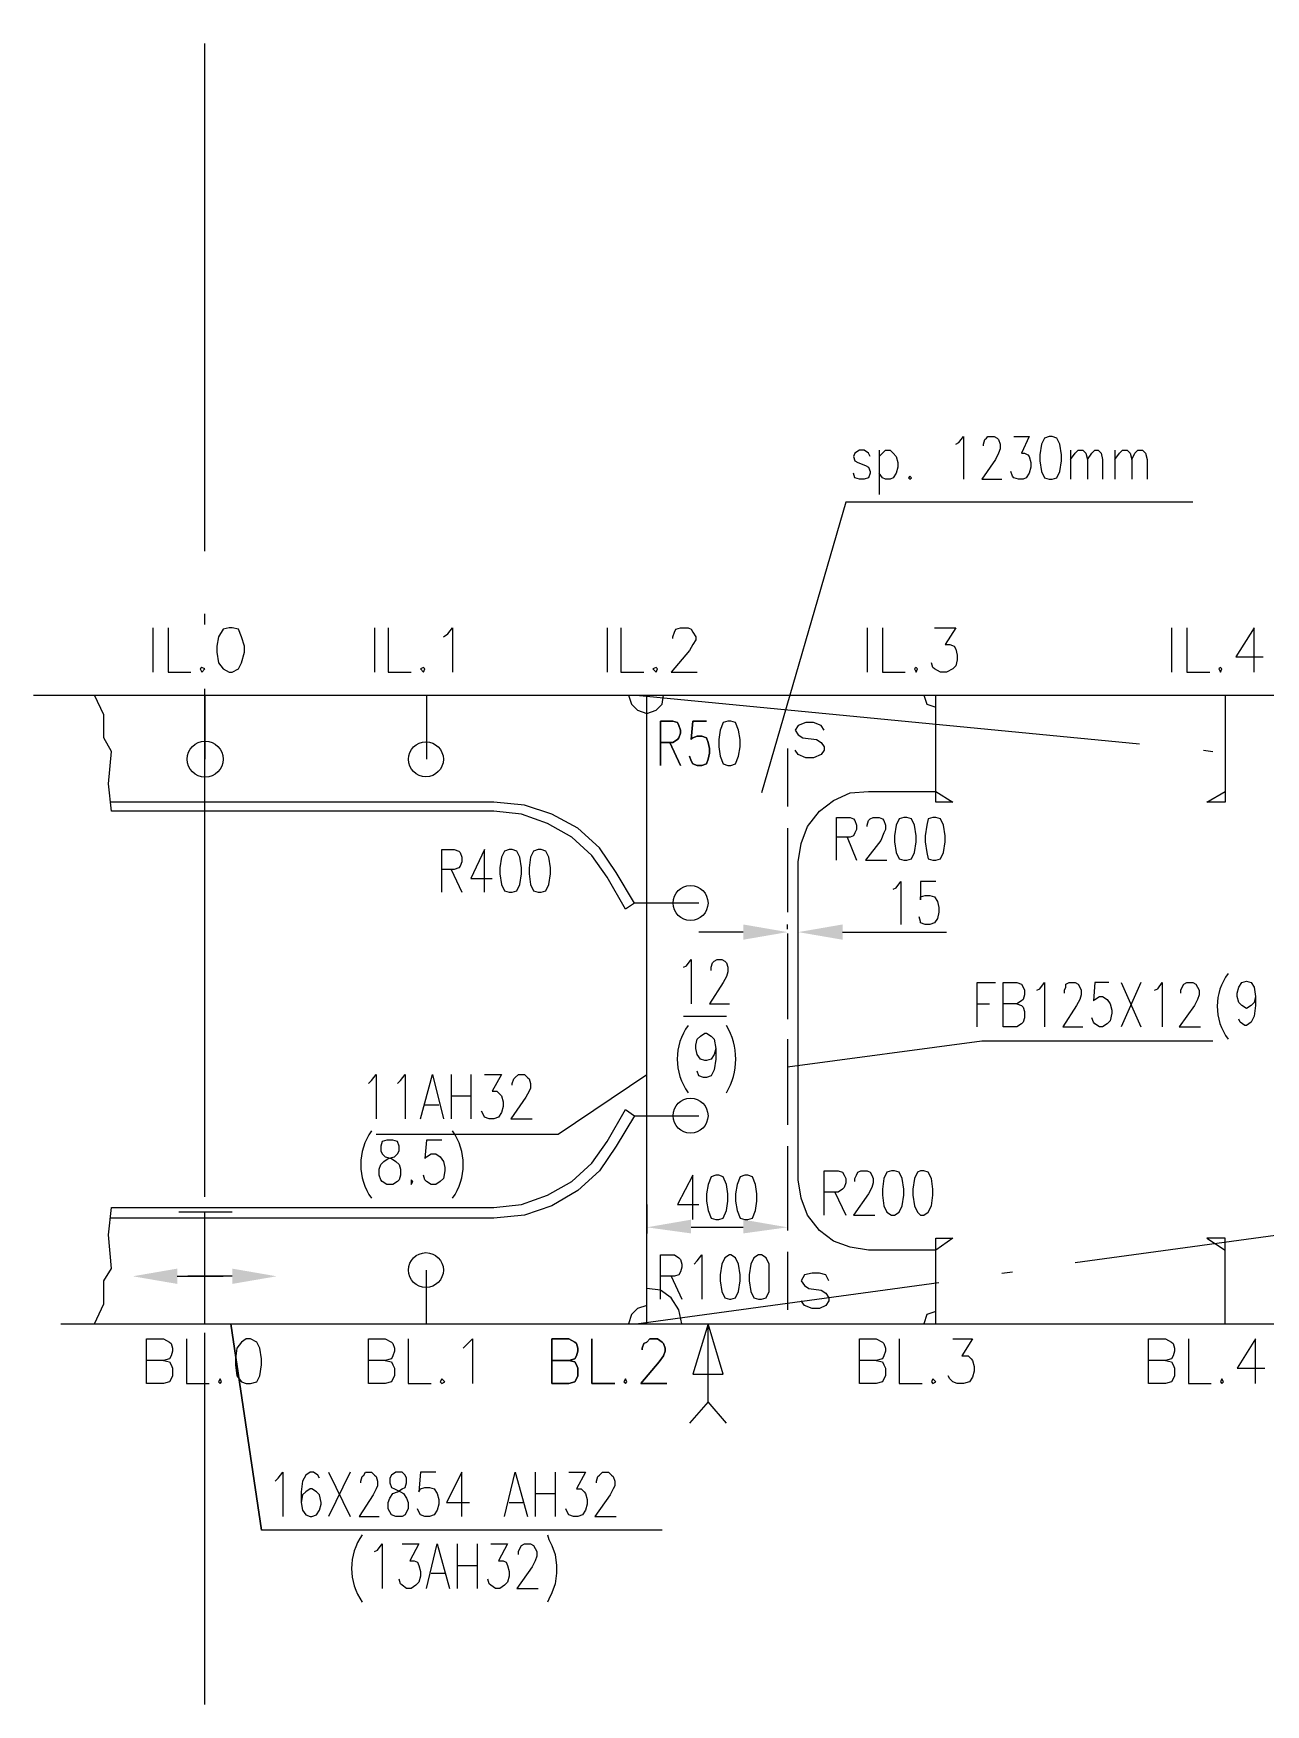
# Model space of a CAD drawing. Header units: millimetres. Extents: x 0.6 to 49, y 0.3 to 23.1.
# Drawn here: x 16.926 to 19.611, y 4.38 to 8.022 of the extents above; entities that cross this region are included whole.
import ezdxf

# ---------------------------------------------------------------- set-up
doc = ezdxf.new("R2010")
doc.units = ezdxf.units.MM
doc.layers.add('PDF_Geometry', color=7, linetype='Continuous')
doc.layers.add('PDF_Solid Fills', color=7, linetype='Continuous')

msp = doc.modelspace()

# ---------------------------------------------------------------- linework, layer by layer
at = {"layer": 'PDF_Geometry', "lineweight": 25}
msp.add_lwpolyline([(16.9861, 5.21), (28.2361, 5.21, 0.4124), (29.6961, 6.67), (29.6961, 19.12)], format="xyb", dxfattribs=at)
for points in [[(17.2994, 6.8933), (17.2994, 8)], [(18.9361, 7.1267), (18.9428, 7.13), (18.9528, 7.1433), (18.9528, 7.05)], [(18.9961, 7.1233), (18.9961, 7.1267), (18.9994, 7.1367), (19.0028, 7.14), (19.0061, 7.1433), (19.0194, 7.1433), (19.0261, 7.14), (19.0294, 7.1367), (19.0328, 7.1267), (19.0328, 7.1167), (19.0294, 7.1067), (19.0228, 7.0933), (18.9928, 7.05), (19.0361, 7.05)], [(19.0628, 7.1433), (19.0961, 7.1433), (19.0794, 7.1067), (19.0861, 7.1067), (19.0928, 7.1033), (19.0961, 7.1), (19.0994, 7.0867), (19.0994, 7.0767), (19.0961, 7.0633), (19.0894, 7.0533), (19.0828, 7.05), (19.0728, 7.05), (19.0628, 7.0533), (19.0594, 7.0567), (19.0561, 7.0667)], [(18.7494, 7.1), (18.7461, 7.1067), (18.7361, 7.1133), (18.7261, 7.1133), (18.7161, 7.1067), (18.7128, 7.1), (18.7161, 7.09), (18.7228, 7.0867), (18.7394, 7.08), (18.7461, 7.0767), (18.7494, 7.0667), (18.7494, 7.0633), (18.7461, 7.0533), (18.7361, 7.05), (18.7261, 7.05), (18.7161, 7.0533), (18.7128, 7.0633)], [(18.7694, 7.1133), (18.7694, 7.0167)], [(18.7694, 7.1), (18.7761, 7.1067), (18.7828, 7.1133), (18.7928, 7.1133), (18.7994, 7.1067), (18.8061, 7.1), (18.8094, 7.0867), (18.8094, 7.0767), (18.8061, 7.0633), (18.7994, 7.0533), (18.7928, 7.05), (18.7828, 7.05), (18.7761, 7.0533), (18.7694, 7.0633)], [(19.1861, 7.1133), (19.1861, 7.05)], [(19.1861, 7.0933), (19.1961, 7.1067), (19.2028, 7.1133), (19.2128, 7.1133), (19.2194, 7.1067), (19.2228, 7.0933), (19.2228, 7.05)], [(19.2228, 7.0933), (19.2328, 7.1067), (19.2394, 7.1133), (19.2461, 7.1133), (19.2528, 7.1067), (19.2561, 7.0933), (19.2561, 7.05)], [(19.2828, 7.1133), (19.2828, 7.05)], [(19.2828, 7.0933), (19.2928, 7.1067), (19.2994, 7.1133), (19.3094, 7.1133), (19.3161, 7.1067), (19.3194, 7.0933), (19.3194, 7.05)], [(19.3194, 7.0933), (19.3261, 7.1067), (19.3328, 7.1133), (19.3428, 7.1133), (19.3494, 7.1067), (19.3528, 7.0933), (19.3528, 7.05)], [(19.4528, 7), (18.6961, 7), (18.5128, 6.3667)], [(17.2994, 6.7333), (17.2994, 6.7567)], [(17.1861, 6.7267), (17.1861, 6.63)], [(17.2194, 6.7267), (17.2194, 6.63), (17.2694, 6.63)], [(17.6694, 6.7267), (17.6694, 6.63)], [(17.6994, 6.7267), (17.6994, 6.63), (17.7494, 6.63)], [(17.8194, 6.7067), (17.8294, 6.7133), (17.8394, 6.7267), (17.8394, 6.63)], [(18.1761, 6.7267), (18.1761, 6.63)], [(18.2061, 6.7267), (18.2061, 6.63), (18.2561, 6.63)], [(18.3194, 6.7033), (18.3194, 6.7067), (18.3228, 6.7167), (18.3261, 6.7233), (18.3361, 6.7267), (18.3528, 6.7267), (18.3594, 6.7233), (18.3628, 6.7167), (18.3694, 6.7067), (18.3694, 6.7), (18.3628, 6.69), (18.3561, 6.6767), (18.3161, 6.63), (18.3728, 6.63)], [(18.7428, 6.7267), (18.7428, 6.63)], [(18.7761, 6.7267), (18.7761, 6.63), (18.8261, 6.63)], [(18.8894, 6.7267), (18.9361, 6.7267), (18.9128, 6.69), (18.9228, 6.69), (18.9328, 6.6867), (18.9361, 6.68), (18.9394, 6.6667), (18.9394, 6.6567), (18.9361, 6.6433), (18.9294, 6.6367), (18.9161, 6.63), (18.9028, 6.63), (18.8894, 6.6367), (18.8861, 6.64), (18.8828, 6.65)], [(19.4061, 6.7267), (19.4061, 6.63)], [(19.4394, 6.7267), (19.4394, 6.63), (19.4894, 6.63)], [(19.5861, 6.63), (19.5861, 6.7267), (19.5461, 6.6633), (19.6061, 6.6633)], [(17.2994, 5.4867), (17.2994, 6.5933)], [(16.9261, 6.58), (26.4894, 6.58)], [(18.2361, 6.1267), (18.2161, 6.1133), (18.1761, 6.1833), (18.1428, 6.23), (18.0994, 6.27), (18.0461, 6.3), (17.9894, 6.32), (17.9294, 6.3267), (17.0961, 6.3267), (17.0894, 6.3867), (17.0961, 6.4567), (17.0794, 6.4867), (17.0794, 6.5367), (17.0594, 6.58)], [(17.2994, 6.58), (17.2994, 6.44)], [(17.7828, 6.58), (17.7828, 6.44)], [(18.2228, 6.58), (18.2294, 6.56), (18.2428, 6.5467), (18.2628, 6.54), (18.2828, 6.5467), (18.2961, 6.56), (18.2994, 6.58)], [(18.2394, 6.58), (19.3361, 6.4733)], [(18.2628, 5.21), (18.2628, 6.58)], [(18.8928, 5.21), (18.8928, 5.3967), (18.9294, 5.3967), (18.8928, 5.37), (18.7461, 5.37), (18.7061, 5.3767), (18.6694, 5.39), (18.6394, 5.4133), (18.6128, 5.4467), (18.5994, 5.4833), (18.5928, 5.5233), (18.5928, 6.2167), (18.5994, 6.2567), (18.6128, 6.2933), (18.6394, 6.3267), (18.6694, 6.35), (18.7061, 6.3667), (18.7461, 6.37), (18.8928, 6.37), (18.9294, 6.3467), (18.8928, 6.3467), (18.8928, 6.58)], [(18.8661, 6.58), (18.8728, 6.56), (18.8928, 6.5533)], [(19.5228, 6.58), (19.5228, 6.3467), (19.4828, 6.3467), (19.5228, 6.37)], [(18.6494, 6.5033), (18.6428, 6.5133), (18.6261, 6.52), (18.6094, 6.52), (18.5928, 6.5133), (18.5861, 6.5033), (18.5928, 6.4933), (18.6028, 6.4867), (18.6328, 6.4833), (18.6428, 6.4767), (18.6494, 6.4667), (18.6494, 6.46), (18.6428, 6.45), (18.6261, 6.4433), (18.6094, 6.4433), (18.5928, 6.45), (18.5861, 6.46)], [(18.5694, 6.4633), (18.5694, 6.3367)], [(19.4761, 6.46), (19.4961, 6.4567)], [(18.3761, 6.1267), (18.2628, 6.1267), (18.2361, 6.1267), (18.1961, 6.1933), (18.1594, 6.2467), (18.1128, 6.29), (18.0561, 6.32), (17.9961, 6.34), (17.9294, 6.3467), (17.0928, 6.3467)], [(18.6761, 6.22), (18.6761, 6.3133), (18.7061, 6.3133), (18.7128, 6.31), (18.7161, 6.3067), (18.7194, 6.2967), (18.7194, 6.2867), (18.7161, 6.28), (18.7128, 6.2733), (18.7061, 6.27), (18.6761, 6.27)], [(18.7428, 6.2933), (18.7428, 6.2967), (18.7461, 6.3067), (18.7494, 6.31), (18.7561, 6.3133), (18.7694, 6.3133), (18.7761, 6.31), (18.7794, 6.3067), (18.7828, 6.2967), (18.7828, 6.2867), (18.7794, 6.28), (18.7728, 6.2633), (18.7394, 6.22), (18.7861, 6.22)], [(18.5694, 6.29), (18.5694, 6.1067)], [(18.6994, 6.27), (18.7194, 6.22)], [(17.8161, 6.15), (17.8161, 6.2433), (17.8428, 6.2433), (17.8528, 6.24), (17.8561, 6.2367), (17.8594, 6.2267), (17.8594, 6.2167), (17.8561, 6.2067), (17.8528, 6.2033), (17.8428, 6.2), (17.8161, 6.2)], [(17.9094, 6.15), (17.9094, 6.2433), (17.8794, 6.18), (17.9261, 6.18)], [(17.8361, 6.2), (17.8594, 6.15)], [(18.7994, 6.1567), (18.8061, 6.16), (18.8161, 6.1733), (18.8161, 6.08)], [(18.8928, 6.1733), (18.8594, 6.1733), (18.8594, 6.1333), (18.8594, 6.14), (18.8694, 6.1433), (18.8794, 6.1433), (18.8894, 6.14), (18.8961, 6.13), (18.8994, 6.1167), (18.8994, 6.1067), (18.8961, 6.0933), (18.8894, 6.0833), (18.8794, 6.08), (18.8694, 6.08), (18.8594, 6.0833), (18.8594, 6.0867), (18.8561, 6.0967)], [(18.4728, 6.0633), (18.3761, 6.0633)], [(18.5694, 6.07), (18.5694, 6.08)], [(18.5694, 6.06), (18.5694, 5.8733)], [(18.5928, 5.95), (18.5928, 6.08)], [(18.6894, 6.0633), (18.9161, 6.0633)], [(18.3428, 5.9867), (18.3494, 5.99), (18.3594, 6.0033), (18.3594, 5.9067)], [(18.4028, 5.98), (18.4028, 5.9867), (18.4061, 5.9967), (18.4094, 6), (18.4161, 6.0033), (18.4261, 6.0033), (18.4328, 6), (18.4361, 5.9967), (18.4394, 5.9867), (18.4394, 5.9767), (18.4361, 5.9667), (18.4294, 5.9533), (18.3994, 5.9067), (18.4428, 5.9067)], [(18.9828, 5.8567), (18.9828, 5.9533), (19.0228, 5.9533)], [(19.0694, 5.9067), (19.0794, 5.9033), (19.0828, 5.9), (19.0861, 5.89), (19.0861, 5.8767), (19.0828, 5.8667), (19.0794, 5.8633), (19.0694, 5.8567), (19.0394, 5.8567), (19.0394, 5.9533), (19.0694, 5.9533), (19.0794, 5.95), (19.0828, 5.9433), (19.0861, 5.9367), (19.0861, 5.9267), (19.0828, 5.9167), (19.0794, 5.9133), (19.0694, 5.9067), (19.0394, 5.9067)], [(19.1128, 5.9367), (19.1194, 5.94), (19.1294, 5.9533), (19.1294, 5.8567)], [(19.1728, 5.93), (19.1728, 5.9367), (19.1761, 5.9433), (19.1761, 5.95), (19.1828, 5.9533), (19.1961, 5.9533), (19.2028, 5.95), (19.2061, 5.9433), (19.2094, 5.9367), (19.2094, 5.9267), (19.2061, 5.9167), (19.1994, 5.9033), (19.1694, 5.8567), (19.2128, 5.8567)], [(19.2694, 5.9533), (19.2394, 5.9533), (19.2361, 5.9133), (19.2394, 5.9167), (19.2494, 5.9233), (19.2561, 5.9233), (19.2661, 5.9167), (19.2728, 5.9067), (19.2761, 5.8933), (19.2761, 5.8867), (19.2728, 5.87), (19.2661, 5.8633), (19.2561, 5.8567), (19.2494, 5.8567), (19.2394, 5.8633), (19.2361, 5.8667), (19.2328, 5.8767)], [(19.2961, 5.9533), (19.3394, 5.8567)], [(19.3394, 5.9533), (19.2961, 5.8567)], [(19.3694, 5.9367), (19.3761, 5.94), (19.3861, 5.9533), (19.3861, 5.8567)], [(19.4261, 5.93), (19.4261, 5.9367), (19.4294, 5.9433), (19.4328, 5.95), (19.4394, 5.9533), (19.4528, 5.9533), (19.4594, 5.95), (19.4628, 5.9433), (19.4661, 5.9367), (19.4661, 5.9267), (19.4628, 5.9167), (19.4561, 5.9033), (19.4228, 5.8567), (19.4694, 5.8567)], [(19.5894, 5.9233), (19.5861, 5.91), (19.5794, 5.9033), (19.5694, 5.8967), (19.5594, 5.9033), (19.5528, 5.91), (19.5494, 5.9233), (19.5494, 5.93), (19.5528, 5.9433), (19.5594, 5.9533), (19.5694, 5.9567), (19.5794, 5.9533), (19.5861, 5.9433), (19.5894, 5.9233), (19.5894, 5.9033), (19.5861, 5.88), (19.5794, 5.8667), (19.5694, 5.86), (19.5661, 5.86), (19.5561, 5.8667), (19.5528, 5.8733)], [(18.9828, 5.9067), (19.0094, 5.9067)], [(18.3428, 5.88), (18.4361, 5.88)], [(18.4128, 5.81), (18.4094, 5.7967), (18.4028, 5.7867), (18.3928, 5.7833), (18.3894, 5.7833), (18.3794, 5.7867), (18.3728, 5.7967), (18.3694, 5.81), (18.3694, 5.8167), (18.3728, 5.83), (18.3794, 5.8367), (18.3894, 5.8433), (18.3928, 5.8433), (18.4028, 5.8367), (18.4094, 5.83), (18.4128, 5.81), (18.4128, 5.7867), (18.4094, 5.7633), (18.4028, 5.75), (18.3928, 5.7467), (18.3861, 5.7467), (18.3761, 5.75), (18.3728, 5.76)], [(18.5694, 5.83), (18.5694, 5.6433)], [(18.5694, 5.77), (18.9928, 5.8267), (19.4961, 5.8267)], [(17.6561, 5.7333), (17.6628, 5.74), (17.6728, 5.7533), (17.6728, 5.6567)], [(17.6728, 5.6233), (18.0694, 5.6233), (18.2628, 5.7533)], [(17.7194, 5.7333), (17.7261, 5.74), (17.7361, 5.7533), (17.7361, 5.6567)], [(17.7694, 5.6567), (17.7961, 5.7533), (17.8194, 5.6567)], [(17.8361, 5.7533), (17.8361, 5.6567)], [(17.8794, 5.7533), (17.8794, 5.6567)], [(17.9094, 5.7533), (17.9461, 5.7533), (17.9261, 5.7167), (17.9361, 5.7167), (17.9428, 5.71), (17.9461, 5.7067), (17.9494, 5.6933), (17.9494, 5.6833), (17.9461, 5.67), (17.9394, 5.66), (17.9294, 5.6567), (17.9194, 5.6567), (17.9094, 5.66), (17.9061, 5.6667), (17.9028, 5.6733)], [(17.9694, 5.73), (17.9694, 5.7333), (17.9728, 5.7433), (17.9761, 5.7467), (17.9828, 5.7533), (17.9961, 5.7533), (18.0028, 5.7467), (18.0061, 5.7433), (18.0094, 5.7333), (18.0094, 5.7233), (18.0061, 5.7167), (17.9994, 5.7033), (17.9661, 5.6567), (18.0128, 5.6567)], [(17.7794, 5.6867), (17.8094, 5.6867)], [(17.8361, 5.7067), (17.8794, 5.7067)], [(17.0594, 5.21), (17.0794, 5.2533), (17.0794, 5.3033), (17.0961, 5.33), (17.0894, 5.4033), (17.0961, 5.4633), (17.9294, 5.4633), (17.9894, 5.47), (18.0461, 5.49), (18.0994, 5.52), (18.1428, 5.56), (18.1761, 5.6067), (18.2161, 5.6767), (18.2361, 5.6633), (18.1961, 5.5967), (18.1594, 5.5433), (18.1128, 5.5), (18.0561, 5.4667), (17.9961, 5.4467), (17.9294, 5.44), (17.0928, 5.44)], [(18.2361, 5.6633), (18.2628, 5.6633), (18.3761, 5.6633)], [(17.8161, 5.61), (17.7828, 5.61), (17.7794, 5.57), (17.7828, 5.5733), (17.7928, 5.58), (17.8028, 5.58), (17.8128, 5.5733), (17.8194, 5.5633), (17.8228, 5.55), (17.8228, 5.5433), (17.8194, 5.5267), (17.8128, 5.52), (17.8028, 5.5133), (17.7928, 5.5133), (17.7828, 5.52), (17.7794, 5.5233), (17.7761, 5.5333)], [(18.5694, 5.5967), (18.5694, 5.4133)], [(18.6494, 5.4467), (18.6494, 5.5433), (18.6794, 5.5433), (18.6894, 5.54), (18.6928, 5.5333), (18.6961, 5.5267), (18.6961, 5.5167), (18.6928, 5.5067), (18.6894, 5.5033), (18.6794, 5.4967), (18.6494, 5.4967)], [(18.7161, 5.52), (18.7161, 5.5267), (18.7194, 5.5333), (18.7228, 5.54), (18.7294, 5.5433), (18.7428, 5.5433), (18.7494, 5.54), (18.7528, 5.5333), (18.7561, 5.5267), (18.7561, 5.5167), (18.7528, 5.5067), (18.7461, 5.4933), (18.7128, 5.4467), (18.7594, 5.4467)], [(18.3628, 5.4367), (18.3628, 5.5333), (18.3294, 5.47), (18.3761, 5.47)], [(18.2628, 5.47), (18.2628, 5.4067)], [(18.6728, 5.4967), (18.6961, 5.4467)], [(19.1961, 5.3433), (20.2928, 5.4933)], [(17.3594, 5.4533), (17.2428, 5.4533)], [(17.2994, 5.21), (17.2994, 5.4533)], [(18.3594, 5.42), (18.4728, 5.42)], [(19.5228, 5.21), (19.5228, 5.3967), (19.4828, 5.3967), (19.5228, 5.37)], [(18.2928, 5.2633), (18.2928, 5.36), (18.3228, 5.36), (18.3328, 5.3533), (18.3361, 5.35), (18.3394, 5.34), (18.3394, 5.3333), (18.3361, 5.3233), (18.3328, 5.3167), (18.3228, 5.3133), (18.2928, 5.3133)], [(18.3661, 5.34), (18.3728, 5.3467), (18.3828, 5.36), (18.3828, 5.2633)], [(18.5694, 5.3667), (18.5694, 5.24)], [(17.2994, 5.3267), (17.2994, 5.35)], [(17.7828, 5.21), (17.7828, 5.3267)], [(18.6594, 5.3033), (18.6528, 5.3167), (18.6394, 5.32), (18.6228, 5.32), (18.6061, 5.3167), (18.5994, 5.3033), (18.6061, 5.2933), (18.6161, 5.2867), (18.6428, 5.2833), (18.6528, 5.2767), (18.6594, 5.2667), (18.6594, 5.26), (18.6528, 5.25), (18.6394, 5.2433), (18.6228, 5.2433), (18.6061, 5.25), (18.5994, 5.26)], [(19.0361, 5.32), (19.0594, 5.3233)], [(17.2394, 5.3133), (17.3394, 5.3133)], [(17.3594, 5.3133), (17.2628, 5.3133)], [(18.2394, 5.21), (18.8994, 5.3)], [(18.3394, 5.21), (18.3328, 5.24), (18.3161, 5.2667), (18.2928, 5.2833), (18.2628, 5.2867)], [(18.3161, 5.3133), (18.3394, 5.2633)], [(18.2628, 5.25), (18.2428, 5.2433), (18.2294, 5.23), (18.2228, 5.21)], [(18.2961, 4.76), (17.4228, 4.76), (17.3561, 5.21), (17.4228, 4.76)], [(18.3961, 5.04), (18.3961, 5.21), (18.3628, 5.1), (18.4294, 5.1), (18.3961, 5.21)], [(18.8928, 5.2367), (18.8728, 5.23), (18.8661, 5.21)], [(17.2094, 5.13), (17.2228, 5.1267), (17.2261, 5.12), (17.2294, 5.1133), (17.2294, 5.0967), (17.2261, 5.09), (17.2228, 5.0833), (17.2094, 5.08), (17.1728, 5.08), (17.1728, 5.1767), (17.2094, 5.1767), (17.2228, 5.17), (17.2261, 5.1667), (17.2294, 5.1567), (17.2294, 5.15), (17.2261, 5.14), (17.2228, 5.1333), (17.2094, 5.13), (17.1728, 5.13)], [(17.2594, 5.1767), (17.2594, 5.08), (17.3094, 5.08)], [(17.2994, 4.38), (17.2994, 5.19)], [(17.6928, 5.13), (17.7061, 5.1267), (17.7094, 5.12), (17.7128, 5.1133), (17.7128, 5.0967), (17.7094, 5.09), (17.7061, 5.0833), (17.6928, 5.08), (17.6561, 5.08), (17.6561, 5.1767), (17.6928, 5.1767), (17.7061, 5.17), (17.7094, 5.1667), (17.7128, 5.1567), (17.7128, 5.15), (17.7094, 5.14), (17.7061, 5.1333), (17.6928, 5.13), (17.6561, 5.13)], [(17.7428, 5.1767), (17.7428, 5.08), (17.7928, 5.08)], [(17.8628, 5.1567), (17.8694, 5.1633), (17.8828, 5.1767), (17.8828, 5.08)], [(18.7628, 5.13), (18.7761, 5.1267), (18.7794, 5.12), (18.7828, 5.1133), (18.7828, 5.0967), (18.7794, 5.09), (18.7761, 5.0833), (18.7628, 5.08), (18.7261, 5.08), (18.7261, 5.1767), (18.7628, 5.1767), (18.7761, 5.17), (18.7794, 5.1667), (18.7828, 5.1567), (18.7828, 5.15), (18.7794, 5.14), (18.7761, 5.1333), (18.7628, 5.13), (18.7261, 5.13)], [(18.8128, 5.1767), (18.8128, 5.08), (18.8628, 5.08)], [(18.9294, 5.1767), (18.9728, 5.1767), (18.9494, 5.14), (18.9628, 5.14), (18.9694, 5.1333), (18.9728, 5.13), (18.9761, 5.1167), (18.9761, 5.1067), (18.9728, 5.0933), (18.9661, 5.0833), (18.9528, 5.08), (18.9394, 5.08), (18.9294, 5.0833), (18.9228, 5.09), (18.9194, 5.0967)], [(19.3928, 5.13), (19.4061, 5.1267), (19.4094, 5.12), (19.4128, 5.1133), (19.4128, 5.0967), (19.4094, 5.09), (19.4061, 5.0833), (19.3928, 5.08), (19.3561, 5.08), (19.3561, 5.1767), (19.3928, 5.1767), (19.4061, 5.17), (19.4094, 5.1667), (19.4128, 5.1567), (19.4128, 5.15), (19.4094, 5.14), (19.4061, 5.1333), (19.3928, 5.13), (19.3561, 5.13)], [(19.4428, 5.1767), (19.4428, 5.08), (19.4928, 5.08)], [(19.5894, 5.08), (19.5894, 5.1767), (19.5494, 5.1133), (19.6094, 5.1133)], [(18.4361, 4.9933), (18.3961, 5.04), (18.3561, 4.9933)], [(17.4528, 4.8667), (17.4594, 4.8733), (17.4694, 4.8867), (17.4694, 4.79)], [(17.5494, 4.8733), (17.5461, 4.88), (17.5361, 4.8867), (17.5294, 4.8867), (17.5194, 4.88), (17.5128, 4.8667), (17.5094, 4.8433), (17.5094, 4.82), (17.5128, 4.8033), (17.5194, 4.7933), (17.5294, 4.79), (17.5328, 4.79), (17.5428, 4.7933), (17.5494, 4.8033), (17.5528, 4.8167), (17.5528, 4.82), (17.5494, 4.8367), (17.5428, 4.8433), (17.5328, 4.85), (17.5294, 4.85), (17.5194, 4.8433), (17.5128, 4.8367), (17.5094, 4.82)], [(17.5694, 4.8867), (17.6161, 4.79)], [(17.6161, 4.8867), (17.5694, 4.79)], [(17.6394, 4.8633), (17.6394, 4.8667), (17.6428, 4.8767), (17.6461, 4.88), (17.6494, 4.8867), (17.6628, 4.8867), (17.6694, 4.88), (17.6728, 4.8767), (17.6761, 4.8667), (17.6761, 4.8567), (17.6728, 4.85), (17.6661, 4.8367), (17.6361, 4.79), (17.6794, 4.79)], [(17.8028, 4.8867), (17.7694, 4.8867), (17.7661, 4.8433), (17.7694, 4.85), (17.7794, 4.8533), (17.7894, 4.8533), (17.7994, 4.85), (17.8061, 4.84), (17.8094, 4.8267), (17.8094, 4.8167), (17.8061, 4.8033), (17.7994, 4.7933), (17.7894, 4.79), (17.7794, 4.79), (17.7694, 4.7933), (17.7661, 4.8), (17.7628, 4.8067)], [(17.8594, 4.79), (17.8594, 4.8867), (17.8261, 4.82), (17.8761, 4.82)], [(17.9528, 4.79), (17.9761, 4.8867), (18.0028, 4.79)], [(18.0194, 4.8867), (18.0194, 4.79)], [(18.0628, 4.8867), (18.0628, 4.79)], [(18.0928, 4.8867), (18.1294, 4.8867), (18.1094, 4.85), (18.1194, 4.85), (18.1261, 4.8433), (18.1294, 4.84), (18.1328, 4.8267), (18.1328, 4.8167), (18.1294, 4.8033), (18.1228, 4.7933), (18.1128, 4.79), (18.1028, 4.79), (18.0928, 4.7933), (18.0894, 4.8), (18.0861, 4.8067)], [(18.1528, 4.8633), (18.1528, 4.8667), (18.1561, 4.8767), (18.1594, 4.88), (18.1661, 4.8867), (18.1794, 4.8867), (18.1861, 4.88), (18.1894, 4.8767), (18.1928, 4.8667), (18.1928, 4.8567), (18.1894, 4.85), (18.1828, 4.8367), (18.1494, 4.79), (18.1961, 4.79)], [(17.9628, 4.82), (17.9928, 4.82)], [(18.0194, 4.84), (18.0628, 4.84)], [(18.0461, 4.75), (18.0494, 4.74), (18.0561, 4.7267), (18.0628, 4.7067), (18.0661, 4.6833), (18.0661, 4.6667), (18.0628, 4.6433), (18.0561, 4.6233), (18.0494, 4.61), (18.0461, 4.6033)], [(17.6694, 4.7133), (17.6761, 4.7167), (17.6861, 4.73), (17.6861, 4.6333)], [(17.7294, 4.73), (17.7661, 4.73), (17.7461, 4.6933), (17.7561, 4.6933), (17.7628, 4.69), (17.7661, 4.6833), (17.7694, 4.67), (17.7694, 4.66), (17.7661, 4.6467), (17.7594, 4.64), (17.7494, 4.6333), (17.7394, 4.6333), (17.7294, 4.64), (17.7261, 4.6433), (17.7228, 4.6533)], [(17.7828, 4.6333), (17.8061, 4.73), (17.8328, 4.6333)], [(17.8494, 4.73), (17.8494, 4.6333)], [(17.8928, 4.73), (17.8928, 4.6333)], [(17.9228, 4.73), (17.9594, 4.73), (17.9394, 4.6933), (17.9494, 4.6933), (17.9561, 4.69), (17.9594, 4.6833), (17.9628, 4.67), (17.9628, 4.66), (17.9594, 4.6467), (17.9528, 4.64), (17.9428, 4.6333), (17.9328, 4.6333), (17.9228, 4.64), (17.9194, 4.6433), (17.9161, 4.6533)], [(17.9828, 4.7067), (17.9828, 4.7133), (17.9861, 4.72), (17.9894, 4.7267), (17.9961, 4.73), (18.0094, 4.73), (18.0161, 4.7267), (18.0194, 4.72), (18.0228, 4.7133), (18.0228, 4.7033), (18.0194, 4.6933), (18.0128, 4.68), (17.9794, 4.6333), (18.0261, 4.6333)], [(17.7928, 4.6667), (17.8228, 4.6667)], [(17.8494, 4.6833), (17.8928, 4.6833)]]:
    msp.add_lwpolyline(points, dxfattribs=at)
for points in [[(19.1394, 7.1433), (19.1294, 7.14), (19.1228, 7.1267), (19.1194, 7.1033), (19.1194, 7.09), (19.1228, 7.0667), (19.1294, 7.0533), (19.1394, 7.05), (19.1461, 7.05), (19.1561, 7.0533), (19.1628, 7.0667), (19.1661, 7.09), (19.1661, 7.1033), (19.1628, 7.1267), (19.1561, 7.14), (19.1461, 7.1433)], [(18.8361, 7.0567), (18.8328, 7.0533), (18.8361, 7.05), (18.8394, 7.0533)], [(17.3528, 6.7267), (17.3394, 6.7233), (17.3294, 6.7067), (17.3261, 6.6867), (17.3261, 6.6733), (17.3294, 6.65), (17.3394, 6.6367), (17.3528, 6.63), (17.3594, 6.63), (17.3728, 6.6367), (17.3794, 6.65), (17.3861, 6.6733), (17.3861, 6.6867), (17.3794, 6.7067), (17.3728, 6.7233), (17.3594, 6.7267)], [(17.2928, 6.64), (17.2894, 6.6367), (17.2928, 6.63), (17.2994, 6.6367)], [(17.7761, 6.64), (17.7694, 6.6367), (17.7761, 6.63), (17.7794, 6.6367)], [(18.2828, 6.64), (18.2761, 6.6367), (18.2828, 6.63), (18.2861, 6.6367)], [(18.8494, 6.64), (18.8461, 6.6367), (18.8494, 6.63), (18.8528, 6.6367)], [(19.5128, 6.64), (19.5094, 6.6367), (19.5128, 6.63), (19.5161, 6.6367)], [(18.2928, 6.4767), (18.3194, 6.4767), (18.3294, 6.4833), (18.3328, 6.4867), (18.3361, 6.4967), (18.3361, 6.5033), (18.3328, 6.5133), (18.3294, 6.52), (18.3194, 6.5233), (18.2928, 6.5233), (18.2928, 6.4267), (18.2928, 6.5233), (18.3194, 6.5233), (18.3294, 6.52), (18.3328, 6.5133), (18.3361, 6.5033), (18.3361, 6.4967), (18.3328, 6.4867), (18.3294, 6.4833), (18.3194, 6.4767)], [(18.3561, 6.4467), (18.3594, 6.4367), (18.3628, 6.43), (18.3728, 6.4267), (18.3828, 6.4267), (18.3928, 6.43), (18.3961, 6.44), (18.3994, 6.4533), (18.3994, 6.4633), (18.3961, 6.4767), (18.3928, 6.4867), (18.3828, 6.49), (18.3728, 6.49), (18.3628, 6.4867), (18.3594, 6.4833), (18.3628, 6.5233), (18.3928, 6.5233), (18.3628, 6.5233), (18.3594, 6.4833), (18.3628, 6.4867), (18.3728, 6.49), (18.3828, 6.49), (18.3928, 6.4867), (18.3961, 6.4767), (18.3994, 6.4633), (18.3994, 6.4533), (18.3961, 6.44), (18.3928, 6.43), (18.3828, 6.4267), (18.3728, 6.4267), (18.3628, 6.43), (18.3594, 6.4367)], [(18.4394, 6.5233), (18.4294, 6.52), (18.4228, 6.5033), (18.4194, 6.4833), (18.4194, 6.4667), (18.4228, 6.4467), (18.4294, 6.43), (18.4394, 6.4267), (18.4461, 6.4267), (18.4561, 6.43), (18.4628, 6.4467), (18.4661, 6.4667), (18.4661, 6.4833), (18.4628, 6.5033), (18.4561, 6.52), (18.4461, 6.5233)], [(18.4394, 6.5233), (18.4294, 6.52), (18.4228, 6.5033), (18.4194, 6.4833), (18.4194, 6.4667), (18.4228, 6.4467), (18.4294, 6.43), (18.4394, 6.4267), (18.4461, 6.4267), (18.4561, 6.43), (18.4628, 6.4467), (18.4661, 6.4667), (18.4661, 6.4833), (18.4628, 6.5033), (18.4561, 6.52), (18.4461, 6.5233)], [(18.3361, 6.4267), (18.3128, 6.4767)], [(18.8228, 6.3133), (18.8128, 6.31), (18.8061, 6.2967), (18.8028, 6.2733), (18.8028, 6.26), (18.8061, 6.2367), (18.8128, 6.2233), (18.8228, 6.22), (18.8294, 6.22), (18.8394, 6.2233), (18.8461, 6.2367), (18.8494, 6.26), (18.8494, 6.2733), (18.8461, 6.2967), (18.8394, 6.31), (18.8294, 6.3133)], [(18.8861, 6.3133), (18.8761, 6.31), (18.8728, 6.2967), (18.8694, 6.2733), (18.8694, 6.26), (18.8728, 6.2367), (18.8761, 6.2233), (18.8861, 6.22), (18.8928, 6.22), (18.9028, 6.2233), (18.9094, 6.2367), (18.9128, 6.26), (18.9128, 6.2733), (18.9094, 6.2967), (18.9028, 6.31), (18.8928, 6.3133)], [(17.9628, 6.2433), (17.9528, 6.24), (17.9461, 6.2267), (17.9428, 6.2033), (17.9428, 6.19), (17.9461, 6.1667), (17.9528, 6.1533), (17.9628, 6.15), (17.9694, 6.15), (17.9794, 6.1533), (17.9861, 6.1667), (17.9894, 6.19), (17.9894, 6.2033), (17.9861, 6.2267), (17.9794, 6.24), (17.9694, 6.2433)], [(18.0261, 6.2433), (18.0161, 6.24), (18.0094, 6.2267), (18.0061, 6.2033), (18.0061, 6.19), (18.0094, 6.1667), (18.0161, 6.1533), (18.0261, 6.15), (18.0328, 6.15), (18.0428, 6.1533), (18.0494, 6.1667), (18.0528, 6.19), (18.0528, 6.2033), (18.0494, 6.2267), (18.0428, 6.24), (18.0328, 6.2433)], [(17.6961, 5.61), (17.6861, 5.6067), (17.6828, 5.5967), (17.6828, 5.5867), (17.6861, 5.58), (17.6928, 5.5733), (17.7061, 5.57), (17.7161, 5.5633), (17.7228, 5.5567), (17.7261, 5.5467), (17.7261, 5.5333), (17.7228, 5.5233), (17.7194, 5.52), (17.7094, 5.5133), (17.6961, 5.5133), (17.6861, 5.52), (17.6828, 5.5233), (17.6794, 5.5333), (17.6794, 5.5467), (17.6828, 5.5567), (17.6894, 5.5633), (17.6994, 5.57), (17.7128, 5.5733), (17.7194, 5.58), (17.7228, 5.5867), (17.7228, 5.5967), (17.7194, 5.6067), (17.7094, 5.61)], [(18.7961, 5.5433), (18.7861, 5.54), (18.7794, 5.5267), (18.7761, 5.5033), (18.7761, 5.49), (18.7794, 5.4667), (18.7861, 5.4533), (18.7961, 5.4467), (18.8028, 5.4467), (18.8128, 5.4533), (18.8194, 5.4667), (18.8228, 5.49), (18.8228, 5.5033), (18.8194, 5.5267), (18.8128, 5.54), (18.8028, 5.5433)], [(18.8594, 5.5433), (18.8528, 5.54), (18.8461, 5.5267), (18.8428, 5.5033), (18.8428, 5.49), (18.8461, 5.4667), (18.8528, 5.4533), (18.8594, 5.4467), (18.8661, 5.4467), (18.8761, 5.4533), (18.8828, 5.4667), (18.8861, 5.49), (18.8861, 5.5033), (18.8828, 5.5267), (18.8761, 5.54), (18.8661, 5.5433)], [(17.7494, 5.5233), (17.7494, 5.5133), (17.7528, 5.52)], [(18.4128, 5.5333), (18.4028, 5.53), (18.3961, 5.5133), (18.3928, 5.4933), (18.3928, 5.4767), (18.3961, 5.4567), (18.4028, 5.44), (18.4128, 5.4367), (18.4194, 5.4367), (18.4294, 5.44), (18.4361, 5.4567), (18.4394, 5.4767), (18.4394, 5.4933), (18.4361, 5.5133), (18.4294, 5.53), (18.4194, 5.5333)], [(18.4761, 5.5333), (18.4661, 5.53), (18.4594, 5.5133), (18.4561, 5.4933), (18.4561, 5.4767), (18.4594, 5.4567), (18.4661, 5.44), (18.4761, 5.4367), (18.4828, 5.4367), (18.4928, 5.44), (18.4994, 5.4567), (18.5028, 5.4767), (18.5028, 5.4933), (18.4994, 5.5133), (18.4928, 5.53), (18.4828, 5.5333)], [(18.4428, 5.36), (18.4328, 5.3533), (18.4261, 5.34), (18.4228, 5.3167), (18.4228, 5.3033), (18.4261, 5.28), (18.4328, 5.2667), (18.4428, 5.2633), (18.4461, 5.2633), (18.4561, 5.2667), (18.4628, 5.28), (18.4661, 5.3033), (18.4661, 5.3167), (18.4628, 5.34), (18.4561, 5.3533), (18.4461, 5.36)], [(18.5061, 5.36), (18.4961, 5.3533), (18.4894, 5.34), (18.4861, 5.3167), (18.4861, 5.3033), (18.4894, 5.28), (18.4961, 5.2667), (18.5061, 5.2633), (18.5128, 5.2633), (18.5228, 5.2667), (18.5294, 5.28), (18.5294, 5.34), (18.5228, 5.3533), (18.5128, 5.36)], [(17.3894, 5.1767), (17.3794, 5.17), (17.3694, 5.1567), (17.3661, 5.1333), (17.3661, 5.12), (17.3694, 5.0967), (17.3794, 5.0833), (17.3894, 5.08), (17.3994, 5.08), (17.4128, 5.0833), (17.4194, 5.0967), (17.4228, 5.12), (17.4228, 5.1333), (17.4194, 5.1567), (17.4128, 5.17), (17.3994, 5.1767)], [(18.0561, 5.08), (18.0928, 5.08), (18.1061, 5.0833), (18.1094, 5.09), (18.1128, 5.0967), (18.1128, 5.1133), (18.1094, 5.12), (18.1061, 5.1267), (18.0928, 5.13), (18.1061, 5.1267), (18.1094, 5.12), (18.1128, 5.1133), (18.1128, 5.0967), (18.1094, 5.09), (18.1061, 5.0833), (18.0928, 5.08), (18.0561, 5.08), (18.0561, 5.1767), (18.0928, 5.1767), (18.1061, 5.17), (18.1094, 5.1667), (18.1128, 5.1567), (18.1128, 5.15), (18.1094, 5.14), (18.1061, 5.1333), (18.0928, 5.13), (18.0561, 5.13), (18.0928, 5.13), (18.1061, 5.1333), (18.1094, 5.14), (18.1128, 5.15), (18.1128, 5.1567), (18.1094, 5.1667), (18.1061, 5.17), (18.0928, 5.1767), (18.0561, 5.1767)], [(18.1928, 5.08), (18.1428, 5.08), (18.1428, 5.1767), (18.1428, 5.08)], [(18.3061, 5.08), (18.2494, 5.08), (18.2894, 5.1267), (18.2994, 5.14), (18.3028, 5.15), (18.3028, 5.1567), (18.2994, 5.1667), (18.2961, 5.17), (18.2861, 5.1767), (18.2694, 5.1767), (18.2628, 5.17), (18.2561, 5.1667), (18.2528, 5.1567), (18.2528, 5.1533), (18.2528, 5.1567), (18.2561, 5.1667), (18.2628, 5.17), (18.2694, 5.1767), (18.2861, 5.1767), (18.2961, 5.17), (18.2994, 5.1667), (18.3028, 5.1567), (18.3028, 5.15), (18.2994, 5.14), (18.2894, 5.1267), (18.2494, 5.08)], [(17.3328, 5.09), (17.3294, 5.0833), (17.3328, 5.08), (17.3361, 5.0833)], [(17.8161, 5.09), (17.8128, 5.0833), (17.8161, 5.08), (17.8228, 5.0833)], [(18.2161, 5.09), (18.2128, 5.0833), (18.2161, 5.08), (18.2194, 5.0833)], [(18.2161, 5.09), (18.2128, 5.0833), (18.2161, 5.08), (18.2194, 5.0833)], [(18.8861, 5.09), (18.8828, 5.0833), (18.8861, 5.08), (18.8928, 5.0833)], [(19.5161, 5.09), (19.5128, 5.0833), (19.5161, 5.08), (19.5194, 5.0833)], [(17.7161, 4.8867), (17.7061, 4.88), (17.7028, 4.8733), (17.7028, 4.8633), (17.7061, 4.8533), (17.7128, 4.85), (17.7261, 4.8433), (17.7328, 4.84), (17.7394, 4.83), (17.7428, 4.82), (17.7428, 4.8067), (17.7394, 4.8), (17.7361, 4.7933), (17.7294, 4.79), (17.7161, 4.79), (17.7061, 4.7933), (17.7028, 4.8), (17.6994, 4.8067), (17.6994, 4.82), (17.7028, 4.83), (17.7094, 4.84), (17.7194, 4.8433), (17.7294, 4.85), (17.7361, 4.8533), (17.7394, 4.8633), (17.7394, 4.8733), (17.7361, 4.88), (17.7294, 4.8867)]]:
    msp.add_lwpolyline(points, close=True, dxfattribs=at)
for centre, radius in [((17.3002, 6.44), 0.0393), ((17.7813, 6.44), 0.0381), ((18.358, 6.1267), 0.0381), ((18.358, 5.6633), 0.0381), ((17.7813, 5.3267), 0.0381)]:
    msp.add_circle(centre, radius, dxfattribs=at)
for centre, radius, start, end in [((19.6263, 5.9017), 0.1205, 143.5149, 216.4851), ((18.4542, 5.7867), 0.1252, 144.1329, 215.8671), ((18.3142, 5.7867), 0.1423, 328.9787, 31.0213), ((17.7654, 5.5567), 0.1261, 144.4497, 215.5503), ((17.7368, 5.5567), 0.1261, 324.4497, 35.5503), ((17.7454, 4.6767), 0.1261, 144.4497, 215.5503)]:
    msp.add_arc(centre, radius, start, end, dxfattribs=at)
at = {"layer": 'PDF_Solid Fills', "lineweight": 25, "transparency": 33554559}
for points in [[(18.4728, 6.08), (18.4728, 6.0467), (18.5694, 6.0633)], [(18.6894, 6.08), (18.6894, 6.0467), (18.5928, 6.0633)], [(18.3594, 5.4367), (18.3594, 5.4067), (18.2628, 5.42)], [(18.4728, 5.4367), (18.4728, 5.4067), (18.5694, 5.42)], [(17.2394, 5.2967), (17.1428, 5.3133), (17.2394, 5.33)], [(17.3594, 5.2967), (17.4561, 5.3133), (17.3594, 5.33)]]:
    msp.add_solid(points, dxfattribs=at)

doc.saveas('drawing.dxf')
